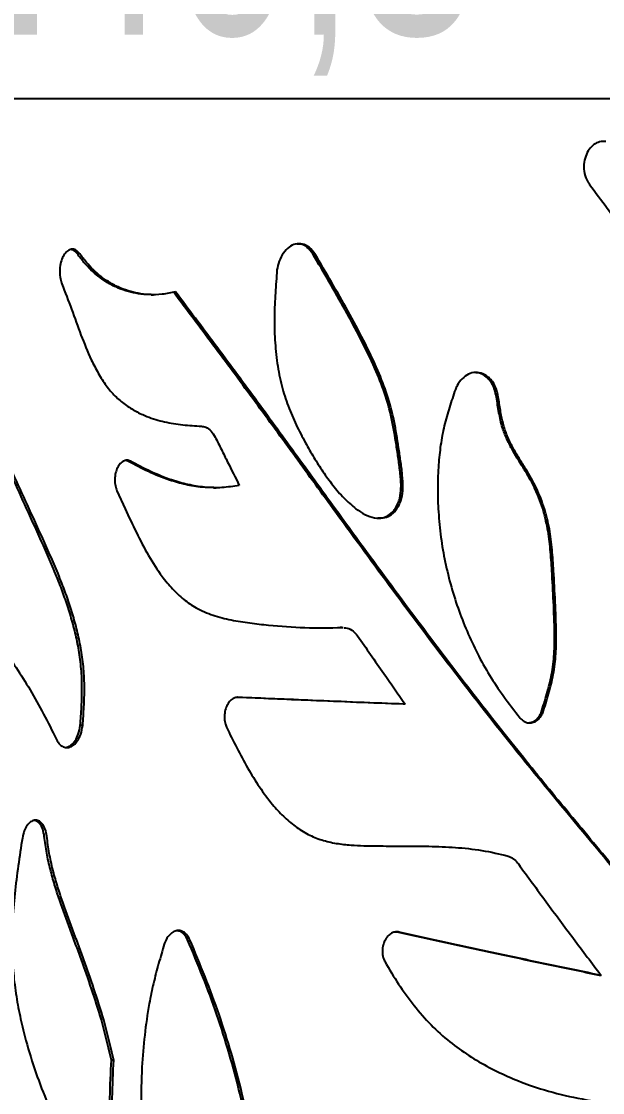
# Model space of a CAD drawing. Header units: millimetres. Extents: x 8 to 867, y 8 to 585.
# Drawn here: x 328.7 to 337.92, y 236.63 to 253.63 of the extents above; entities that cross this region are included whole.
import ezdxf

# ---------------------------------------------------------------- set-up
doc = ezdxf.new("R2010")
doc.units = ezdxf.units.MM
doc.layers.add('DIMENSIONS', color=2, linetype='Continuous')
doc.layers.add('OUTLINE', color=7, linetype='Continuous', lineweight=25)
doc.styles.add('SLDTEXTSTYLE0', font='TXT', dxfattribs={"width": 0.75})
doc.dimstyles.new('SLDDIMSTYLE2', dxfattribs={"dimtxt": 3.5, "dimasz": 2, "dimexe": 0, "dimexo": 0.0625, "dimgap": 0.875, "dimtad": 1, "dimrnd": 1e-09, "dimzin": 12, "dimdsep": 46, "dimtxsty": 'SLDTEXTSTYLE0', "dimsah": 1, "dimcen": 0.09, "dimadec": 0, "dimazin": 3, "dimtfac": 1, "dimtofl": 0, "dimtmove": 0, "dimatfit": 3, "dimfxl": 0, "dimfrac": 2, "dimtolj": 1, "dimtzin": 12, "dimarcsym": 0})

# ---------------------------------------------------------------- blocks, each defined once
blk = doc.blocks.new('_D_36')
at = {"layer": 'DIMENSIONS'}
blk.add_line((284.059, 252.403), (424.359, 252.403), dxfattribs=at)
for points in [[(284.059, 252.403), (286.059, 251.903), (286.059, 252.903)], [(424.359, 252.403), (422.359, 252.903), (422.359, 251.903)]]:
    blk.add_solid(points, dxfattribs=at)
at = {"layer": 'DIMENSIONS', "insert": (327.165, 256.914), "char_height": 3.5, "attachment_point": 1, "style": 'SLDTEXTSTYLE0'}
blk.add_mtext('140,3', dxfattribs=at)
blk = doc.blocks.new('_D_37')
at = {"layer": 'DIMENSIONS'}
blk.add_line((281.059, 259.672), (354.209, 259.672), dxfattribs=at)
for points in [[(281.059, 259.672), (283.059, 259.172), (283.059, 260.172)], [(354.209, 259.672), (352.209, 260.172), (352.209, 259.172)]]:
    blk.add_solid(points, dxfattribs=at)
at = {"layer": 'DIMENSIONS', "insert": (327.166, 264.184), "char_height": 3.5, "attachment_point": 1, "style": 'SLDTEXTSTYLE0'}
blk.add_mtext('73,15', dxfattribs=at)

msp = doc.modelspace()

# ---------------------------------------------------------------- linework, layer by layer
at = {"layer": 'OUTLINE'}
for p, q in [((333.35726, 249.93634), (333.32418, 249.93634)), ((330.75788, 249.29011), (330.79583, 249.29011)), ((336.26759, 247.66249), (336.23918, 247.66249)), ((330.3878, 246.64946), (330.3524, 246.65882)), ((330.21177, 246.17949), (330.34241, 245.89283)), ((331.74962, 246.22734), (331.78632, 246.22734)), ((333.79039, 244.0092), (333.75826, 244.0092)), ((333.79039, 244.0092), (333.80476, 244.00773)), ((334.7898, 242.7921), (334.75932, 242.7921)), ((336.97533, 242.65463), (336.94829, 242.65463)), ((329.66958, 242.45365), (329.63109, 242.45365)), ((334.66285, 239.1773), (334.61462, 239.17757)), ((337.90128, 238.48924), (337.87591, 238.48924)), ((330.16227, 237.14403), (330.12497, 237.14403))]:
    msp.add_line(p, q, dxfattribs=at)
for points, knots in [([(337.97351, 251.72047), (337.94076, 251.7212), (337.87522, 251.72265), (337.78335, 251.67493), (337.70594, 251.59696), (337.64964, 251.48764), (337.62196, 251.35414), (337.63186, 251.21002), (337.672, 251.10197), (337.70854, 251.05083), (337.71835, 251.0371)], [0, 0, 0, 0, 0.11971825, 0.23960514, 0.36121465, 0.49284525, 0.63571203, 0.78817104, 0.94311927, 1, 1, 1, 1]), ([(328.77861, 245.89615), (328.7014, 246.06631), (328.54694, 246.40672), (328.31324, 246.90964), (328.07399, 247.39922), (327.82383, 247.87491), (327.5584, 248.32599), (327.27869, 248.74593), (326.99074, 249.12729), (326.72304, 249.43605), (326.47953, 249.68257), (326.26192, 249.87841), (326.0066, 250.07811), (325.71664, 250.26278), (325.40259, 250.44063), (325.10702, 250.62041), (324.86092, 250.8045), (324.66097, 251.01615), (324.50002, 251.23635), (324.40184, 251.40551), (324.35276, 251.49007)], [0, 0, 0, 0, 0.05754862, 0.11512159, 0.17265489, 0.23014918, 0.28963736, 0.34926763, 0.40887954, 0.46834245, 0.5120701, 0.55582818, 0.59955118, 0.66650937, 0.73350344, 0.7994037, 0.86526846, 0.91013527, 0.95508308, 1, 1, 1, 1]), ([(328.82022, 245.89283), (328.74308, 246.06316), (328.58875, 246.40388), (328.35525, 246.90732), (328.1162, 247.39744), (327.86622, 247.87369), (327.60096, 248.32535), (327.32136, 248.74586), (327.03348, 249.12773), (326.76596, 249.43671), (326.52274, 249.68323), (326.30555, 249.87893), (326.05072, 250.07848), (325.76129, 250.26305), (325.44783, 250.44085), (325.15282, 250.62062), (324.90719, 250.80469), (324.70764, 251.01632), (324.54702, 251.23647), (324.44904, 251.40555), (324.40007, 251.49007)], [0, 0, 0, 0, 0.0576073, 0.11523899, 0.17283045, 0.23038325, 0.28993399, 0.34962749, 0.4093021, 0.46882703, 0.51251489, 0.55623352, 0.59991656, 0.66681517, 0.7337496, 0.79958734, 0.86538935, 0.91021568, 0.95512329, 1, 1, 1, 1]), ([(337.71835, 251.0371), (337.8122, 250.91287), (337.99997, 250.66431), (338.26837, 250.27685), (338.5239, 249.87728), (338.85611, 249.33648), (339.24146, 248.68416), (339.69632, 247.93292), (340.09893, 247.30448), (340.47066, 246.76834), (340.80446, 246.31933), (341.04363, 246.03497), (341.16318, 245.89283)], [0, 0, 0, 0, 0.07654117, 0.15315305, 0.22971966, 0.30629368, 0.45957796, 0.59430914, 0.72902229, 0.81935261, 0.9097031, 1, 1, 1, 1]), ([(329.62307, 249.93771), (329.60576, 249.95773), (329.57107, 249.99784), (329.50764, 250.01684), (329.4459, 250.00126), (329.39056, 249.95431), (329.3448, 249.8793), (329.31258, 249.77909), (329.29983, 249.66129), (329.30908, 249.54909), (329.3298, 249.48721), (329.3385, 249.46124)], [0, 0, 0, 0, 0.10939047, 0.21913529, 0.3214132, 0.42362199, 0.53106575, 0.64689383, 0.77289761, 0.90465088, 1, 1, 1, 1]), ([(333.35726, 249.93634), (333.32933, 249.97337), (333.27338, 250.04753), (333.16091, 250.10109), (333.04701, 250.10084), (332.94045, 250.04974), (332.85122, 249.95435), (332.78416, 249.82737), (332.76385, 249.72952), (332.75409, 249.68245)], [0, 0, 0, 0, 0.14835922, 0.29714864, 0.44014107, 0.57332047, 0.71680707, 0.86379745, 1, 1, 1, 1]), ([(333.32418, 249.93634), (333.29619, 249.97282), (333.24012, 250.04588), (333.14617, 250.09756), (333.08831, 250.09348), (333.06986, 250.09218)], [0, 0, 0, 0, 0.404495564, 0.810154314, 1, 1, 1, 1]), ([(329.58408, 249.93771), (329.56682, 249.95871), (329.53703, 249.99495), (329.49992, 250.00242), (329.48431, 250.00557)], [0, 0, 0, 0, 0.57940512, 1, 1, 1, 1]), ([(330.75867, 249.29391), (330.73213, 249.29287), (330.64977, 249.28964), (330.51433, 249.30931), (330.35153, 249.34791), (330.1921, 249.40968), (330.04628, 249.48866), (329.91563, 249.58071), (329.79855, 249.68274), (329.68676, 249.80022), (329.6183, 249.89188), (329.58408, 249.93771)], [0, 0, 0, 0, 0.0595916, 0.18493532, 0.31027232, 0.43934837, 0.5684111, 0.67483612, 0.78125482, 0.89062915, 1, 1, 1, 1]), ([(331.14477, 249.33298), (331.07329, 249.31858), (330.92955, 249.28962), (330.7312, 249.28752), (330.55135, 249.30838), (330.38921, 249.34824), (330.23028, 249.40954), (330.08484, 249.4885), (329.95439, 249.58046), (329.83738, 249.68257), (329.72567, 249.80012), (329.65727, 249.89185), (329.62307, 249.93771)], [0, 0, 0, 0, 0.12658942, 0.25454399, 0.3537684, 0.45298685, 0.55516299, 0.65732946, 0.74182575, 0.82631461, 0.91315848, 1, 1, 1, 1]), ([(334.63002, 245.89615), (334.6451, 245.92187), (334.67527, 245.97333), (334.71274, 246.08253), (334.72933, 246.24526), (334.71463, 246.45098), (334.68257, 246.67598), (334.64069, 246.96875), (334.58152, 247.32788), (334.46643, 247.73691), (334.29898, 248.16007), (334.08383, 248.59372), (333.83874, 249.05001), (333.58244, 249.49506), (333.41025, 249.78927), (333.32418, 249.93634)], [0, 0, 0, 0, 0.02029283, 0.0405859, 0.07525778, 0.12510022, 0.17520444, 0.22532842, 0.32032695, 0.41562921, 0.51060455, 0.63283056, 0.7551601, 0.87761015, 1, 1, 1, 1]), ([(334.65869, 245.89283), (334.67394, 245.91841), (334.70445, 245.96958), (334.74254, 246.07839), (334.75998, 246.23679), (334.74645, 246.43435), (334.71611, 246.64716), (334.67619, 246.93209), (334.62072, 247.28811), (334.50994, 247.69929), (334.34557, 248.12823), (334.12994, 248.56939), (333.88121, 249.03441), (333.6201, 249.48718), (333.44485, 249.78665), (333.35726, 249.93634)], [0, 0, 0, 0, 0.02028432, 0.04057135, 0.07518679, 0.12229583, 0.16966967, 0.21705965, 0.3120478, 0.40731109, 0.50222877, 0.62651916, 0.75093746, 0.87550538, 1, 1, 1, 1]), ([(332.75409, 249.68245), (332.74497, 249.56068), (332.72673, 249.31723), (332.70953, 248.94725), (332.71668, 248.57341), (332.75373, 248.20094), (332.82304, 247.84739), (332.92775, 247.52162), (333.05658, 247.22271), (333.19627, 246.95345), (333.33787, 246.70705), (333.483, 246.48093), (333.64048, 246.26399), (333.81225, 246.05917), (333.943, 245.94819), (334.00823, 245.89283)], [0, 0, 0, 0, 0.08213704, 0.16422071, 0.24884076, 0.33367478, 0.41808912, 0.49694271, 0.57614664, 0.65528935, 0.72274451, 0.79018884, 0.86019647, 0.93025456, 1, 1, 1, 1]), ([(329.3385, 249.46124), (329.39, 249.32725), (329.49301, 249.05924), (329.63883, 248.64826), (329.77811, 248.30597), (329.91404, 248.03967), (330.03943, 247.84395), (330.18187, 247.67605), (330.34075, 247.54238), (330.51058, 247.43617), (330.71881, 247.34116), (330.9677, 247.26769), (331.25675, 247.2202), (331.45479, 247.20839), (331.55378, 247.20249)], [0, 0, 0, 0, 0.108821976, 0.217683147, 0.326339953, 0.390341034, 0.454466661, 0.518269143, 0.582174087, 0.646320496, 0.710359857, 0.806748114, 0.903396267, 1, 1, 1, 1]), ([(333.64335, 245.89615), (333.43, 246.18969), (333.00331, 246.77677), (332.3696, 247.64545), (331.73645, 248.49974), (331.31762, 249.05524), (331.1082, 249.33298)], [0, 0, 0, 0, 0.24979622, 0.49958749, 0.74979345, 1, 1, 1, 1]), ([(333.6782, 245.89283), (333.465, 246.18664), (333.03861, 246.77427), (332.40535, 247.64378), (331.77262, 248.49891), (331.35405, 249.05496), (331.14477, 249.33298)], [0, 0, 0, 0, 0.249796196, 0.499587368, 0.749793304, 1, 1, 1, 1]), ([(336.26759, 247.66249), (336.25636, 247.71845), (336.23948, 247.80259), (336.18677, 247.89778), (336.12438, 247.97709), (336.02995, 248.04299), (335.90812, 248.06453), (335.79269, 248.03478), (335.69079, 247.96113), (335.62404, 247.87102), (335.59589, 247.80746), (335.58703, 247.78744)], [0, 0, 0, 0, 0.15079858, 0.22672287, 0.30260596, 0.44258185, 0.57050516, 0.6912861, 0.81272347, 0.94102119, 1, 1, 1, 1]), ([(336.23918, 247.66249), (336.22795, 247.71838), (336.21106, 247.80241), (336.15838, 247.89763), (336.09599, 247.97636), (336.00514, 248.0436), (335.92524, 248.05072), (335.88913, 248.05393)], [0, 0, 0, 0, 0.27010438, 0.40608509, 0.54199733, 0.79305531, 1, 1, 1, 1]), ([(335.58703, 247.78744), (335.55479, 247.69251), (335.49035, 247.50273), (335.40565, 247.20931), (335.34886, 246.90376), (335.31567, 246.57975), (335.30102, 246.24162), (335.30956, 246.00936), (335.31385, 245.89283)], [0, 0, 0, 0, 0.15760454, 0.31503611, 0.47665327, 0.63840958, 0.81858849, 1, 1, 1, 1]), ([(336.97477, 245.89615), (336.93347, 246.01063), (336.87106, 246.18367), (336.75556, 246.39361), (336.63307, 246.59629), (336.50592, 246.79389), (336.39711, 247.006), (336.32511, 247.19538), (336.27659, 247.41723), (336.25169, 247.58048), (336.23918, 247.66249)], [0, 0, 0, 0, 0.18683569, 0.28238748, 0.37799414, 0.56421385, 0.65859853, 0.75281673, 0.87582656, 1, 1, 1, 1]), ([(337.003, 245.89283), (336.96292, 246.0044), (336.88189, 246.23001), (336.72854, 246.48606), (336.59717, 246.6952), (336.49539, 246.86555), (336.40661, 247.04816), (336.34041, 247.2459), (336.29952, 247.45328), (336.27825, 247.59264), (336.26759, 247.66249)], [0, 0, 0, 0, 0.18169849, 0.36743265, 0.47196417, 0.57644532, 0.68294775, 0.78928465, 0.89438789, 1, 1, 1, 1]), ([(331.55378, 247.20249), (331.57712, 247.19881), (331.63236, 247.19009), (331.71151, 247.13283), (331.75232, 247.06501), (331.77254, 247.03141)], [0, 0, 0, 0, 0.26962911, 0.63816224, 1, 1, 1, 1]), ([(331.77254, 247.03141), (331.80532, 246.96531), (331.87087, 246.83311), (331.99824, 246.57714), (332.09323, 246.38735), (332.15515, 246.26361)], [0, 0, 0, 0, 0.258186061, 0.51637361, 1, 1, 1, 1]), ([(330.42541, 246.64946), (330.40775, 246.65618), (330.37244, 246.66959), (330.31585, 246.65383), (330.26316, 246.61312), (330.21905, 246.54682), (330.18853, 246.45933), (330.17527, 246.35883), (330.18289, 246.25949), (330.20274, 246.20452), (330.21177, 246.17949)], [0, 0, 0, 0, 0.11383793, 0.22755512, 0.3451245, 0.46880876, 0.595429, 0.73514705, 0.87940036, 1, 1, 1, 1]), ([(331.75093, 246.23174), (331.69044, 246.23167), (331.53915, 246.23149), (331.30349, 246.27333), (331.01544, 246.35344), (330.70792, 246.47793), (330.49467, 246.5922), (330.3878, 246.64946)], [0, 0, 0, 0, 0.12368291, 0.30935241, 0.49628911, 0.74755125, 1, 1, 1, 1]), ([(332.15515, 246.26361), (332.06307, 246.24943), (331.87785, 246.22091), (331.60499, 246.2302), (331.33824, 246.27251), (331.05087, 246.35428), (330.74423, 246.47822), (330.53185, 246.5923), (330.42541, 246.64946)], [0, 0, 0, 0, 0.14884325, 0.29940272, 0.44816618, 0.59794927, 0.79850475, 1, 1, 1, 1]), ([(334.23688, 227.7222), (334.02872, 228.06723), (333.61233, 228.75739), (332.97126, 229.75568), (332.3179, 230.72753), (331.65566, 231.67048), (330.993, 232.59107), (330.33976, 233.48465), (329.70158, 234.35561), (329.08322, 235.21003), (328.48511, 236.05748), (327.9137, 236.90708), (327.36952, 237.75867), (326.82603, 238.65026), (326.28558, 239.57409), (325.75334, 240.52399), (325.25662, 241.45706), (324.79443, 242.3771), (324.36971, 243.28402), (323.98678, 244.17699), (323.64571, 245.05087), (323.45902, 245.61445), (323.36571, 245.89615)], [0, 0, 0, 0, 0.04673697, 0.09348915, 0.14022349, 0.18749269, 0.23477644, 0.2820499, 0.32874087, 0.37544051, 0.42213317, 0.46907465, 0.51602331, 0.56296474, 0.61708022, 0.67122358, 0.72536394, 0.77947548, 0.83459096, 0.8897422, 0.94488966, 1, 1, 1, 1]), ([(334.26722, 227.7222), (334.05927, 228.06743), (333.64331, 228.75801), (333.00284, 229.75694), (332.35005, 230.72944), (331.68838, 231.67306), (331.02626, 232.59433), (330.37357, 233.4886), (329.73594, 234.36025), (329.11814, 235.21538), (328.52065, 236.06358), (327.94988, 236.91398), (327.40635, 237.76636), (326.86404, 238.65789), (326.32522, 239.58084), (325.79497, 240.52911), (325.30005, 241.46062), (324.83951, 242.37915), (324.41627, 243.28462), (324.03462, 244.17618), (323.69463, 245.04875), (323.50846, 245.61153), (323.4154, 245.89283)], [0, 0, 0, 0, 0.04679019, 0.09359531, 0.14038277, 0.18770594, 0.23504363, 0.28237112, 0.329115, 0.37586763, 0.42261335, 0.46960817, 0.51661039, 0.56360517, 0.61764332, 0.67170906, 0.72577196, 0.77980625, 0.83483913, 0.88990755, 0.94497217, 1, 1, 1, 1]), ([(326.62262, 245.89283), (326.75878, 245.72999), (327.03122, 245.40418), (327.46629, 244.8845), (327.84296, 244.42547), (328.15157, 244.02739), (328.38264, 243.71204), (328.61118, 243.37834), (328.83651, 243.02382), (329.04884, 242.63954), (329.18447, 242.36945), (329.2523, 242.23436)], [0, 0, 0, 0, 0.15942224, 0.31898872, 0.48707346, 0.57136059, 0.65564106, 0.74125915, 0.82686285, 0.91340496, 1, 1, 1, 1]), ([(329.63109, 242.45365), (329.63767, 242.55295), (329.6508, 242.75146), (329.66158, 243.05245), (329.64927, 243.35386), (329.611, 243.64708), (329.55199, 243.92627), (329.47932, 244.19501), (329.3952, 244.45605), (329.2938, 244.73032), (329.17609, 245.01493), (329.00012, 245.41022), (328.86725, 245.7017), (328.77861, 245.89615)], [0, 0, 0, 0, 0.07561065, 0.15115352, 0.22891083, 0.30668256, 0.38253389, 0.45842694, 0.53589333, 0.6133764, 0.70991581, 0.80647789, 1, 1, 1, 1]), ([(329.66958, 242.45365), (329.67616, 242.55306), (329.68931, 242.7518), (329.70009, 243.05313), (329.68772, 243.35488), (329.64938, 243.64843), (329.59032, 243.92794), (329.51761, 244.19701), (329.43343, 244.45835), (329.33223, 244.73227), (329.21505, 245.01594), (329.04026, 245.40928), (328.90828, 245.69933), (328.82022, 245.89283)], [0, 0, 0, 0, 0.07580744, 0.15154736, 0.2295081, 0.30748437, 0.38353231, 0.45962221, 0.53728616, 0.61496714, 0.71111044, 0.80727715, 1, 1, 1, 1]), ([(330.34241, 245.89283), (330.40102, 245.76664), (330.51824, 245.51427), (330.70948, 245.15043), (330.90033, 244.85035), (331.08987, 244.61947), (331.26958, 244.45046), (331.48492, 244.3045), (331.73826, 244.1977), (332.02482, 244.1243), (332.31977, 244.08015), (332.70825, 244.03673), (333.19467, 243.99837), (333.59181, 244.00559), (333.79039, 244.0092)], [0, 0, 0, 0, 0.08561122, 0.17121705, 0.25656749, 0.31356143, 0.37070626, 0.42758988, 0.50080547, 0.5743556, 0.64827328, 0.72199259, 0.8609912, 1, 1, 1, 1]), ([(344.17404, 232.54326), (343.94974, 232.77479), (343.50095, 233.23806), (342.87423, 233.97323), (342.27395, 234.72795), (341.69771, 235.50182), (341.13269, 236.28335), (340.56699, 237.0619), (339.99724, 237.83072), (339.36192, 238.64941), (338.65782, 239.51006), (337.89864, 240.42144), (337.14549, 241.32381), (336.32497, 242.33013), (335.45387, 243.4503), (334.53237, 244.67786), (333.93967, 245.49008), (333.64335, 245.89615)], [0, 0, 0, 0, 0.05455538, 0.10915858, 0.16379562, 0.21839686, 0.27337585, 0.32836633, 0.38334148, 0.4383, 0.50828672, 0.57829537, 0.64831252, 0.71831083, 0.81220072, 0.90610929, 1, 1, 1, 1]), ([(344.18943, 232.54326), (343.96531, 232.77498), (343.51688, 233.23862), (342.89074, 233.97437), (342.29106, 234.72962), (341.71543, 235.50401), (341.15098, 236.28601), (340.58581, 237.065), (340.01658, 237.83425), (339.38222, 238.65285), (338.67959, 239.513), (337.92239, 240.42346), (337.1712, 241.32496), (336.35284, 242.33031), (335.48402, 243.44938), (334.56492, 244.67571), (333.97376, 245.48715), (333.6782, 245.89283)], [0, 0, 0, 0, 0.05460942, 0.10926701, 0.16395819, 0.21861382, 0.27364682, 0.32869104, 0.38372022, 0.43873263, 0.5086663, 0.57862176, 0.64858572, 0.71853094, 0.81234747, 0.90618256, 1, 1, 1, 1]), ([(334.00823, 245.89283), (334.05463, 245.86042), (334.14722, 245.79575), (334.29405, 245.74541), (334.43096, 245.7393), (334.55127, 245.7763), (334.62274, 245.84139), (334.65366, 245.88562), (334.65869, 245.89283)], [0, 0, 0, 0, 0.23098475, 0.46097968, 0.64998342, 0.80870976, 0.96882084, 1, 1, 1, 1]), ([(334.35314, 245.74878), (334.37081, 245.74751), (334.42596, 245.74356), (334.52001, 245.77751), (334.59275, 245.84209), (334.62429, 245.88785), (334.63002, 245.89615)], [0, 0, 0, 0, 0.174358421, 0.544196394, 0.917308618, 1, 1, 1, 1]), ([(335.31385, 245.89283), (335.32417, 245.75852), (335.3448, 245.48989), (335.4123, 245.09156), (335.50474, 244.69867), (335.62424, 244.31526), (335.76801, 243.94683), (335.93441, 243.59112), (336.12527, 243.25007), (336.35415, 242.9087), (336.52558, 242.68887), (336.61818, 242.57012)], [0, 0, 0, 0, 0.106323782, 0.21266703, 0.322010317, 0.431359566, 0.539736024, 0.648123949, 0.758941887, 0.869775392, 1, 1, 1, 1]), ([(336.94829, 242.65463), (336.9797, 242.75491), (337.04247, 242.9553), (337.12216, 243.26616), (337.16061, 243.59086), (337.16306, 243.97644), (337.14607, 244.41661), (337.12282, 244.85878), (337.09708, 245.2467), (337.059, 245.57929), (337.00279, 245.79074), (336.97477, 245.89615)], [0, 0, 0, 0, 0.09604616, 0.19194664, 0.29163576, 0.39156503, 0.54260109, 0.69365944, 0.7959752, 0.89828819, 1, 1, 1, 1]), ([(336.97533, 242.65463), (337.0067, 242.75492), (337.06939, 242.95535), (337.14897, 243.26622), (337.18737, 243.59089), (337.18984, 243.97617), (337.17293, 244.41576), (337.14978, 244.85714), (337.12425, 245.24436), (337.08656, 245.57637), (337.03079, 245.78755), (337.003, 245.89283)], [0, 0, 0, 0, 0.09615586, 0.1921647, 0.29195528, 0.39198704, 0.54293256, 0.6939012, 0.79613583, 0.89836511, 1, 1, 1, 1]), ([(333.82099, 244.00608), (333.83648, 244.00524), (333.88714, 244.00251), (333.96362, 243.9604), (334.01088, 243.90367), (334.03282, 243.87733)], [0, 0, 0, 0, 0.190770206, 0.624158542, 1, 1, 1, 1]), ([(334.03282, 243.87733), (334.10209, 243.778), (334.24062, 243.57936), (334.49256, 243.21789), (334.67619, 242.95485), (334.7898, 242.7921)], [0, 0, 0, 0, 0.27604932, 0.55210043, 1, 1, 1, 1]), ([(332.13478, 242.90225), (332.11352, 242.90005), (332.07101, 242.89563), (332.01192, 242.85224), (331.96331, 242.78629), (331.92924, 242.69893), (331.91526, 242.59777), (331.92327, 242.50166), (331.94351, 242.44872), (331.95209, 242.42625)], [0, 0, 0, 0, 0.13546701, 0.27083669, 0.40951271, 0.55637657, 0.71401115, 0.87860464, 1, 1, 1, 1]), ([(334.75932, 242.7921), (334.51015, 242.80203), (334.0118, 242.82189), (333.32369, 242.85017), (332.69488, 242.87655), (332.3143, 242.893), (332.12869, 242.90103)], [0, 0, 0, 0, 0.27349003, 0.54698075, 0.77905599, 1, 1, 1, 1]), ([(334.7898, 242.7921), (334.54063, 242.80205), (334.04229, 242.82193), (333.3549, 242.85023), (332.71784, 242.87701), (332.32918, 242.89384), (332.13478, 242.90225)], [0, 0, 0, 0, 0.270864639, 0.541729213, 0.770791937, 1, 1, 1, 1]), ([(336.61818, 242.57012), (336.63755, 242.55127), (336.67632, 242.51353), (336.7504, 242.49193), (336.82469, 242.50078), (336.89228, 242.53826), (336.94342, 242.59265), (336.96589, 242.6363), (336.97533, 242.65463)], [0, 0, 0, 0, 0.1806004, 0.36162132, 0.5328026, 0.70079079, 0.87430592, 1, 1, 1, 1]), ([(336.73865, 242.49857), (336.75835, 242.49946), (336.80196, 242.50144), (336.86538, 242.539), (336.91648, 242.5928), (336.93892, 242.63642), (336.94829, 242.65463)], [0, 0, 0, 0, 0.22911305, 0.50719203, 0.7942345, 1, 1, 1, 1]), ([(329.2523, 242.23436), (329.2695, 242.20483), (329.30393, 242.14571), (329.37664, 242.1021), (329.45345, 242.10054), (329.52697, 242.13968), (329.59101, 242.21357), (329.64432, 242.32018), (329.6608, 242.40725), (329.66958, 242.45365)], [0, 0, 0, 0, 0.144398492, 0.289103373, 0.426517682, 0.558910746, 0.693868523, 0.836838319, 1, 1, 1, 1]), ([(329.41644, 242.10811), (329.44032, 242.11808), (329.48888, 242.13834), (329.55267, 242.21449), (329.60593, 242.32044), (329.62236, 242.40743), (329.63109, 242.45365)], [0, 0, 0, 0, 0.22898479, 0.46565128, 0.7161138, 1, 1, 1, 1]), ([(331.95209, 242.42625), (332.00572, 242.31687), (332.11307, 242.09793), (332.28491, 241.77881), (332.47197, 241.47512), (332.66203, 241.21851), (332.85313, 241.01062), (333.04084, 240.84944), (333.245, 240.72065), (333.46472, 240.63298), (333.69407, 240.57915), (333.98411, 240.5499), (334.33492, 240.54235), (334.74729, 240.54177), (335.16481, 240.5409), (335.58535, 240.52362), (336.00774, 240.48162), (336.28688, 240.41545), (336.42638, 240.38238)], [0, 0, 0, 0, 0.06213132, 0.1243653, 0.18643729, 0.24834629, 0.29469157, 0.3411326, 0.3873605, 0.43372439, 0.48029321, 0.52679208, 0.60568319, 0.68484699, 0.76401419, 0.84292697, 0.9215023, 1, 1, 1, 1]), ([(329.09886, 240.6964), (329.09217, 240.73486), (329.07877, 240.81189), (329.02976, 240.89893), (328.96785, 240.94808), (328.90175, 240.95634), (328.83848, 240.92852), (328.78252, 240.86924), (328.73523, 240.78118), (328.71906, 240.70743), (328.71054, 240.66852)], [0, 0, 0, 0, 0.13649477, 0.27339239, 0.39962297, 0.51726197, 0.63024819, 0.7448532, 0.86540811, 1, 1, 1, 1]), ([(329.05962, 240.6964), (329.05293, 240.73491), (329.03952, 240.81205), (328.99043, 240.89782), (328.93416, 240.94658), (328.89532, 240.94757), (328.87976, 240.94796)], [0, 0, 0, 0, 0.281820942, 0.564459549, 0.825433851, 1, 1, 1, 1]), ([(328.71054, 240.66852), (328.68828, 240.52186), (328.6437, 240.22818), (328.5873, 239.78543), (328.54965, 239.34057), (328.54043, 238.91714), (328.56414, 238.52111), (328.61182, 238.15484), (328.68003, 237.79946), (328.78081, 237.39218), (328.92117, 236.93933), (329.11063, 236.45144), (329.3283, 235.99166), (329.55777, 235.58697), (329.79355, 235.23348), (330.02659, 234.92002), (330.18939, 234.71862), (330.27079, 234.61793)], [0, 0, 0, 0, 0.06231361, 0.1247813, 0.18697947, 0.24892387, 0.30209385, 0.355521, 0.40909699, 0.46247003, 0.54546533, 0.62873834, 0.71206157, 0.79512605, 0.86338303, 0.93169336, 1, 1, 1, 1]), ([(330.12497, 237.14403), (330.08508, 237.31648), (330.00532, 237.66132), (329.85299, 238.15485), (329.71451, 238.55427), (329.61457, 238.83017), (329.54237, 239.02606), (329.44107, 239.2996), (329.32591, 239.60967), (329.22138, 239.9268), (329.15279, 240.17179), (329.09518, 240.42713), (329.07147, 240.60666), (329.05962, 240.6964)], [0, 0, 0, 0, 0.138367632, 0.27667881, 0.414945555, 0.484063391, 0.518622547, 0.587739339, 0.725976185, 0.793805933, 0.861612469, 0.930827401, 1, 1, 1, 1]), ([(330.16227, 237.14403), (330.12245, 237.31652), (330.04282, 237.66144), (329.8907, 238.15513), (329.7524, 238.55471), (329.6526, 238.83073), (329.58048, 239.0267), (329.47932, 239.30038), (329.36435, 239.61049), (329.26006, 239.92759), (329.1917, 240.17236), (329.13429, 240.42745), (329.11067, 240.60677), (329.09886, 240.6964)], [0, 0, 0, 0, 0.13841619, 0.27677765, 0.41509395, 0.48423733, 0.51880816, 0.58794957, 0.72623648, 0.79400312, 0.8617468, 0.93089398, 1, 1, 1, 1]), ([(336.42638, 240.38238), (336.44329, 240.37542), (336.47711, 240.36149), (336.534, 240.32221), (336.56759, 240.28213), (336.58854, 240.25711)], [0, 0, 0, 0, 0.27321688, 0.54647228, 1, 1, 1, 1]), ([(336.58854, 240.25711), (336.73474, 240.05697), (337.02322, 239.66206), (337.46138, 239.07321), (337.75464, 238.68391), (337.90128, 238.48924)], [0, 0, 0, 0, 0.33940079, 0.66967917, 1, 1, 1, 1]), ([(331.37071, 239.05514), (331.35453, 239.08498), (331.32214, 239.14473), (331.25019, 239.19534), (331.17276, 239.20708), (331.09792, 239.18053), (331.03193, 239.12111), (330.98872, 239.05117), (330.97061, 239.00256), (330.96499, 238.98744)], [0, 0, 0, 0, 0.16241245, 0.32516523, 0.47922988, 0.62614228, 0.77393908, 0.92970453, 1, 1, 1, 1]), ([(331.33514, 239.05514), (331.31892, 239.08474), (331.28643, 239.144), (331.21961, 239.19451), (331.17237, 239.19709), (331.15226, 239.19818)], [0, 0, 0, 0, 0.3643851, 0.72952316, 1, 1, 1, 1]), ([(334.69326, 239.1773), (334.67034, 239.17949), (334.62451, 239.18386), (334.55679, 239.15325), (334.49796, 239.09835), (334.45294, 239.01985), (334.42768, 238.92386), (334.42715, 238.81929), (334.44615, 238.7476), (334.46245, 238.71368), (334.46435, 238.70973)], [0, 0, 0, 0, 0.12734833, 0.25461608, 0.38476726, 0.52174887, 0.66701451, 0.81975306, 0.97898213, 1, 1, 1, 1]), ([(337.87591, 238.48924), (337.59598, 238.54713), (337.03611, 238.66289), (336.22275, 238.83544), (335.42907, 239.0069), (334.91833, 239.12049), (334.66285, 239.1773)], [0, 0, 0, 0, 0.25252674, 0.50505351, 0.75241834, 1, 1, 1, 1]), ([(337.90128, 238.48924), (337.62136, 238.54721), (337.06154, 238.66315), (336.24907, 238.83579), (335.45709, 239.00717), (334.94794, 239.12057), (334.69326, 239.1773)], [0, 0, 0, 0, 0.25290788, 0.50581642, 0.75280089, 1, 1, 1, 1]), ([(330.96499, 238.98744), (330.93442, 238.88415), (330.87327, 238.67756), (330.79037, 238.36346), (330.71067, 237.98472), (330.64837, 237.53931), (330.6026, 236.99402), (330.58919, 236.41083), (330.61271, 235.7895), (330.66979, 235.17011), (330.75443, 234.61142), (330.85473, 234.11688), (330.93275, 233.83261), (330.97185, 233.69017)], [0, 0, 0, 0, 0.060320654, 0.120642189, 0.180856467, 0.274035832, 0.367249155, 0.480801669, 0.594393861, 0.711213527, 0.828028998, 0.913831501, 1, 1, 1, 1]), ([(332.2038, 231.92408), (332.23143, 232.03098), (332.28671, 232.24478), (332.35965, 232.56915), (332.42561, 232.95817), (332.46989, 233.41243), (332.48933, 233.90779), (332.4824, 234.38138), (332.45504, 234.83151), (332.40083, 235.35783), (332.30929, 235.95576), (332.1705, 236.61418), (332.00029, 237.25155), (331.80403, 237.87077), (331.57989, 238.47171), (331.41674, 238.86064), (331.33514, 239.05514)], [0, 0, 0, 0, 0.044091539, 0.088185813, 0.132203343, 0.200282235, 0.268381959, 0.328377001, 0.388435832, 0.44845427, 0.540955925, 0.63346843, 0.724457348, 0.815457264, 0.90770867, 1, 1, 1, 1]), ([(332.23752, 231.92408), (332.26512, 232.03099), (332.32033, 232.24481), (332.39319, 232.56921), (332.45907, 232.95823), (332.50331, 233.41246), (332.52276, 233.90803), (332.51585, 234.38209), (332.48847, 234.83294), (332.4342, 235.36011), (332.34256, 235.95901), (332.20375, 236.61772), (332.03378, 237.25465), (331.83809, 237.87274), (331.61466, 238.47265), (331.45204, 238.86095), (331.37071, 239.05514)], [0, 0, 0, 0, 0.044098644, 0.088200265, 0.132224828, 0.200308666, 0.268413526, 0.328515176, 0.388679957, 0.448804497, 0.541469238, 0.634145497, 0.724969775, 0.81580568, 0.907882968, 1, 1, 1, 1]), ([(334.46435, 238.70973), (334.53631, 238.58848), (334.6805, 238.34554), (334.92604, 238.00888), (335.19567, 237.6999), (335.48867, 237.43477), (335.80021, 237.21302), (336.12269, 237.02397), (336.45956, 236.86366), (336.85966, 236.71017), (337.32796, 236.57641), (337.8671, 236.47828), (338.41922, 236.42934), (338.88254, 236.43203), (339.16091, 236.44808), (339.25098, 236.45327)], [0, 0, 0, 0, 0.07184935, 0.14396534, 0.21592252, 0.28755507, 0.35542349, 0.42348467, 0.49160327, 0.55955042, 0.65773009, 0.75625748, 0.85480979, 0.95302368, 1, 1, 1, 1]), ([(330.2272, 234.67261), (330.20027, 234.87477), (330.144, 235.29727), (330.10504, 235.92482), (330.09444, 236.54762), (330.11477, 236.94483), (330.12497, 237.14403)], [0, 0, 0, 0, 0.25082525, 0.52421376, 0.76139888, 1, 1, 1, 1]), ([(330.27079, 234.61793), (330.24141, 234.83824), (330.18263, 235.27888), (330.14219, 235.92488), (330.13176, 236.54768), (330.15208, 236.94485), (330.16227, 237.14403)], [0, 0, 0, 0, 0.26734667, 0.53471909, 0.76666844, 1, 1, 1, 1])]:
    msp.add_open_spline(points, degree=3, knots=knots, dxfattribs=at)

# ---------------------------------------------------------------- dimensions: what is measured, and where the dimension line sits
at = {"layer": 'DIMENSIONS'}
for base, p1, p2, picture, middle in [((354.20884, 259.67235), (281.05884, 279.63342), (354.20884, 158.57876), '_D_37', (332.98392, 259.67235)), ((424.35884, 252.40259), (284.05884, 271.73342), (424.35884, 271.73342), '_D_36', (332.98268, 252.40259))]:
    dim = msp.add_linear_dim(base=base, p1=p1, p2=p2, dimstyle='SLDDIMSTYLE2', dxfattribs=at)
    dim.commit()
    dim.dimension.update_dxf_attribs({"geometry": picture, "text_midpoint": middle, "dimtype": 160})

doc.saveas('drawing.dxf')
